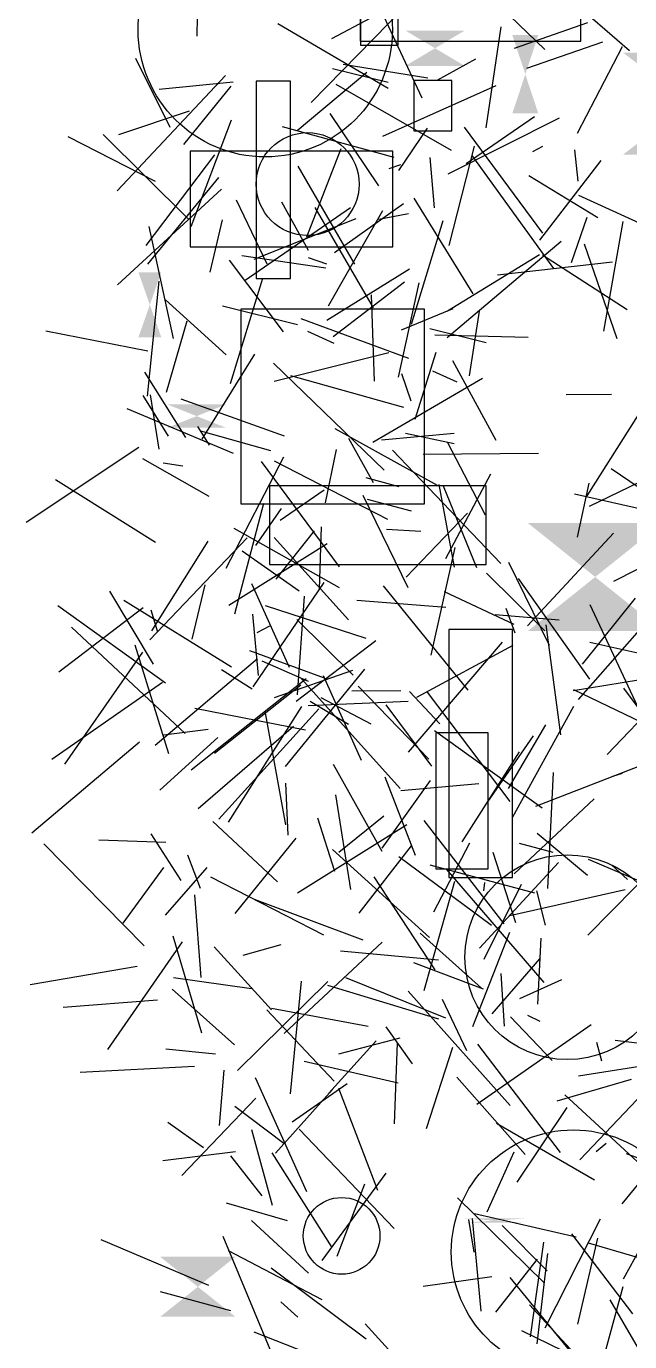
# Model space of a CAD drawing. Extents: x 39652501 to 39653363, y 39457785 to 39458687.
# Drawn here: x 39652517.5 to 39652569.4, y 39457959.8 to 39458073.1 of the extents above; entities that cross this region are included whole.
import ezdxf

# ---------------------------------------------------------------- set-up
doc = ezdxf.new("R2010")
doc.units = 0
doc.layers.get('0').update_dxf_attribs({"linetype": 'CONTINUOUS'})

msp = doc.modelspace()

# ---------------------------------------------------------------- linework, layer by layer
for p, q in [((39652532.1978, 39458072.2018), (39652532.3164, 39458081.4497)), ((39652552.8168, 39458076.7949), (39652543.747, 39458071.9796)), ((39652557.6163, 39458075.4197), (39652562.121, 39458071.0522)), ((39652569.4125, 39458070.9401), (39652563.3391, 39458076.2139)), ((39652550.0355, 39458074.7138), (39652542.0038, 39458066.4972)), ((39652547.84, 39458074.8357), (39652551.5364, 39458066.8841)), ((39652539.1207, 39458073.3118), (39652548.6366, 39458067.7245)), ((39652557.064, 39458064.3111), (39652558.366, 39458073.0036)), ((39652559.5282, 39458071.1663), (39652565.832, 39458073.3875)), ((39652567.084, 39458071.6845), (39652560.5564, 39458069.4119)), ((39652564.9365, 39458063.8675), (39652568.8216, 39458071.3219)), ((39652526.8764, 39458070.3275), (39652529.8367, 39458064.3825)), ((39652552.0546, 39458068.5937), (39652544.7515, 39458069.7639)), ((39652556.1499, 39458070.2336), (39652552.8297, 39458068.3862)), ((39652534.6312, 39458068.8094), (39652525.3057, 39458058.8908)), ((39652546.7923, 39458069.071), (39652540.807, 39458064.0546)), ((39652548.6475, 39458068.2078), (39652543.8382, 39458069.3916)), ((39652528.897, 39458067.6525), (39652535.2976, 39458068.2649)), ((39652531.0453, 39458062.8842), (39652535.0989, 39458067.8967)), ((39652544.1287, 39458068.0644), (39652554.0504, 39458062.3822)), ((39652557.9152, 39458067.9328), (39652548.1557, 39458063.5741)), ((39652531.5043, 39458065.7566), (39652525.4075, 39458063.7098)), ((39652531.6668, 39458055.8143), (39652535.1546, 39458065.007)), ((39652547.8304, 39458059.3092), (39652543.6529, 39458065.5473)), ((39652563.3779, 39458065.1437), (39652553.7891, 39458060.3325)), ((39652561.2344, 39458065.2736), (39652555.3665, 39458061.2008)), ((39652539.5114, 39458064.4151), (39652549.1229, 39458061.7822)), ((39652549.5573, 39458060.631), (39652552.029, 39458064.2797)), ((39652561.9558, 39458055.2335), (39652555.2249, 39458064.3828)), ((39652528.5879, 39458059.7046), (39652521.0647, 39458063.551)), ((39652531.4101, 39458056.4638), (39652524.0754, 39458063.7473)), ((39652556.0398, 39458062.7298), (39652553.854, 39458054.1899)), ((39652561.9231, 39458062.7154), (39652561.0773, 39458062.2554)), ((39652533.6733, 39458062.002), (39652527.7688, 39458054.1767)), ((39652541.6391, 39458054.9127), (39652544.5952, 39458062.5285)), ((39652552.626, 39458057.4281), (39652552.2525, 39458061.7625)), ((39652555.8558, 39458061.9206), (39652562.8671, 39458052.213)), ((39652564.691, 39458062.4059), (39652564.982, 39458059.7287)), ((39652545.7748, 39458052.5627), (39652540.8824, 39458061.0266)), ((39652548.7316, 39458060.8256), (39652549.7158, 39458061.1453)), ((39652566.9489, 39458061.5128), (39652561.6752, 39458054.6513)), ((39652527.9304, 39458052.576), (39652534.0446, 39458060.025)), ((39652566.6826, 39458056.5571), (39652560.763, 39458060.1895)), ((39652534.2799, 39458059.0178), (39652525.3232, 39458050.7968)), ((39652550.8424, 39458058.2564), (39652555.9404, 39458050.0149)), ((39652565.036, 39458058.5088), (39652573.7969, 39458054.5049)), ((39652535.5314, 39458058.1078), (39652538.176, 39458052.6104)), ((39652536.3143, 39458051.2005), (39652545.3996, 39458057.4423)), ((39652539.4609, 39458057.9309), (39652541.7408, 39458053.7818)), ((39652542.3206, 39458057.4518), (39652547.3534, 39458048.8077)), ((39652548.1534, 39458057.1541), (39652543.4762, 39458048.957)), ((39652544.0162, 39458053.5785), (39652549.9632, 39458057.8096)), ((39652533.3042, 39458051.8862), (39652534.3712, 39458056.3949)), ((39652545.8387, 39458056.4768), (39652537.0778, 39458052.9687)), ((39652547.8323, 39458056.4617), (39652550.3994, 39458056.9339)), ((39652553.3397, 39458056.2977), (39652550.6125, 39458047.3645)), ((39652564.43, 39458052.72), (39652565.7632, 39458056.622)), ((39652567.2272, 39458046.8113), (39652568.8684, 39458056.2541)), ((39652528.0304, 39458055.8066), (39652530.1287, 39458046.1809)), ((39652553.73, 39458046.2526), (39652563.5277, 39458054.5502)), ((39652565.532, 39458054.3133), (39652568.3423, 39458046.1578)), ((39652534.9287, 39458052.9167), (39652539.6019, 39458046.7298)), ((39652536.024, 39458053.3147), (39652543.2618, 39458052.261)), ((39652541.7458, 39458053.1377), (39652543.3171, 39458052.6048)), ((39652553.7439, 39458048.5513), (39652561.6811, 39458053.4144)), ((39652567.9688, 39458052.7587), (39652558.0476, 39458051.618)), ((39652569.2371, 39458048.636), (39652561.9171, 39458053.3588)), ((39652537.8201, 39458051.3401), (39652535.0141, 39458042.257)), ((39652550.4719, 39458052.1364), (39652543.3674, 39458047.7185)), ((39652528.8796, 39458051.1142), (39652527.8653, 39458041.2134)), ((39652543.9047, 39458046.35), (39652550.0432, 39458051.048)), ((39652549.514, 39458042.8486), (39652551.318, 39458050.9707)), ((39652529.453, 39458049.5029), (39652534.6758, 39458044.7669)), ((39652547.4704, 39458042.4886), (39652547.2106, 39458049.9443)), ((39652540.8345, 39458047.348), (39652534.3627, 39458048.9663)), ((39652554.2106, 39458048.7149), (39652549.7697, 39458046.8916)), ((39652556.4714, 39458048.5112), (39652555.6078, 39458042.9615)), ((39652531.3068, 39458047.6749), (39652529.5064, 39458041.5219)), ((39652541.1239, 39458047.8977), (39652550.3836, 39458044.4712)), ((39652557.0765, 39458045.8024), (39652552.2179, 39458047.0164)), ((39652527.9242, 39458045.0881), (39652519.1586, 39458046.7914)), ((39652541.6881, 39458046.7902), (39652543.9573, 39458045.7617)), ((39652560.6975, 39458046.267), (39652552.6587, 39458046.4469)), ((39652532.6198, 39458037.4961), (39652537.1614, 39458044.8171)), ((39652538.8275, 39458042.4922), (39652548.69, 39458044.9584)), ((39652550.9486, 39458039.2109), (39652552.7593, 39458045.0005)), ((39652538.7544, 39458044.0427), (39652548.283, 39458034.8207)), ((39652557.9517, 39458037.3935), (39652554.2079, 39458044.2391)), ((39652531.2034, 39458037.6458), (39652527.6811, 39458043.2796)), ((39652540.2145, 39458042.981), (39652549.9446, 39458040.2698)), ((39652556.768, 39458042.7234), (39652547.325, 39458037.2249)), ((39652549.7721, 39458043.1639), (39652550.5978, 39458040.8123)), ((39652552.4592, 39458043.3932), (39652554.5466, 39458042.4332)), ((39652527.5027, 39458041.2569), (39652529.6829, 39458037.7573)), ((39652528.1453, 39458041.3097), (39652528.8949, 39458036.6418)), ((39652567.8856, 39458041.3547), (39652563.9549, 39458041.322)), ((39652571.2494, 39458041.3206), (39652565.7455, 39458032.6209)), ((39652535.3146, 39458036.2567), (39652526.1465, 39458040.119)), ((39652530.7704, 39458040.9783), (39652539.6763, 39458037.7913)), ((39652533.2393, 39458036.9942), (39652532.2396, 39458038.5912)), ((39652532.4602, 39458038.2065), (39652538.5089, 39458036.5325)), ((39652544.0566, 39458038.4271), (39652552.8654, 39458033.5338)), ((39652548.0553, 39458037.4341), (39652554.3192, 39458038.0025)), ((39652554.3168, 39458037.1104), (39652550.1264, 39458037.9782)), ((39652527.1494, 39458036.7931), (39652517.4666, 39458030.3104)), ((39652545.2298, 39458037.5969), (39652547.3362, 39458033.7703)), ((39652553.7449, 39458037.2062), (39652557.0039, 39458030.973)), ((39652527.4661, 39458035.8312), (39652533.1979, 39458032.6043)), ((39652539.6085, 39458035.9521), (39652534.6546, 39458026.3701)), ((39652544.4372, 39458026.4974), (39652537.7165, 39458035.5678)), ((39652538.8049, 39458035.6449), (39652548.5894, 39458030.619)), ((39652543.2266, 39458032.0069), (39652544.1816, 39458036.6029)), ((39652558.3449, 39458026.7977), (39652549.0118, 39458036.5552)), ((39652561.5876, 39458036.2528), (39652551.6627, 39458036.1933)), ((39652529.2603, 39458035.464), (39652530.9475, 39458035.1969)), ((39652553.6088, 39458027.2181), (39652557.4932, 39458034.5023)), ((39652573.0417, 39458035.1196), (39652565.9545, 39458031.7091)), ((39652577.3754, 39458028.4366), (39652567.8442, 39458034.9473)), ((39652528.5884, 39458028.6087), (39652519.9719, 39458033.9853)), ((39652549.5765, 39458033.3962), (39652546.7498, 39458034.1624)), ((39652553.0105, 39458033.6025), (39652554.315, 39458026.4856)), ((39652553.3618, 39458033.4728), (39652556.2471, 39458026.4449)), ((39652564.937, 39458029.0511), (39652565.9599, 39458033.7057)), ((39652543.1299, 39458033.0944), (39652539.326, 39458030.4997)), ((39652546.4438, 39458032.6851), (39652550.3308, 39458024.7375)), ((39652550.6329, 39458031.3079), (39652546.8634, 39458032.299)), ((39652573.3824, 39458030.8084), (39652564.6802, 39458032.773)), ((39652537.8955, 39458031.9683), (39652535.4067, 39458022.4345)), ((39652537.2328, 39458028.3297), (39652539.4368, 39458031.5364)), ((39652555.465, 39458031.132), (39652550.1791, 39458025.6168)), ((39652542.72, 39458024.5799), (39652542.892, 39458029.9535)), ((39652528.1063, 39458020.2208), (39652536.5042, 39458028.9946)), ((39652528.2712, 39458020.9811), (39652533.1317, 39458028.7186)), ((39652544.4531, 39458024.7084), (39652535.36, 39458029.8017)), ((39652538.8135, 39458029.032), (39652545.2299, 39458021.9428)), ((39652538.9817, 39458025.4292), (39652542.2919, 39458029.6017)), ((39652551.4408, 39458029.5489), (39652548.5051, 39458029.7288)), ((39652568.0586, 39458029.3931), (39652560.6267, 39458021.4305)), ((39652543.3683, 39458028.4919), (39652534.9064, 39458023.166)), ((39652540.9676, 39458024.4024), (39652536.0647, 39458027.8523)), ((39652554.3701, 39458028.1618), (39652552.3214, 39458018.9069)), ((39652574.4076, 39458028.4857), (39652568.0528, 39458025.2463)), ((39652562.5378, 39458019.7255), (39652559.0373, 39458026.8899)), ((39652557.1025, 39458025.9637), (39652562.1395, 39458020.9878)), ((39652559.8256, 39458025.5095), (39652565.9771, 39458016.8226)), ((39652528.4226, 39458018.1106), (39652524.6644, 39458024.4166)), ((39652531.7489, 39458020.2755), (39652532.8782, 39458024.9534)), ((39652536.8603, 39458025.0572), (39652540.1174, 39458017.8534)), ((39652543.0872, 39458025.1415), (39652536.9802, 39458016.1804)), ((39652548.199, 39458024.8708), (39652555.5089, 39458015.8681)), ((39652553.4613, 39458024.3935), (39652559.4534, 39458021.5775)), ((39652573.3243, 39458024.5527), (39652565.0057, 39458015.0748)), ((39652529.4636, 39458016.4793), (39652520.193, 39458023.1575)), ((39652535.1382, 39458017.8567), (39652525.8638, 39458023.6042)), ((39652538.0325, 39458023.1704), (39652546.7024, 39458020.3629)), ((39652540.8196, 39458015.4688), (39652541.4286, 39458023.9882)), ((39652553.605, 39458022.9917), (39652545.9499, 39458023.5945)), ((39652569.9191, 39458023.7997), (39652565.3514, 39458018.1227)), ((39652566.0194, 39458023.2462), (39652570.3271, 39458014.0325)), ((39652527.5464, 39458022.9826), (39652520.2759, 39458017.4333)), ((39652528.1837, 39458022.8049), (39652528.7692, 39458020.8953)), ((39652537.4601, 39458017.1572), (39652536.9836, 39458022.4185)), ((39652545.6094, 39458017.1696), (39652540.7637, 39458021.9764)), ((39652557.8484, 39458022.4037), (39652563.3574, 39458021.9295)), ((39652559.5776, 39458020.7863), (39652558.7947, 39458022.9036)), ((39652531.1486, 39458012.1451), (39652521.3654, 39458021.3144)), ((39652538.4055, 39458021.3904), (39652537.3113, 39458020.8337)), ((39652562.2297, 39458021.5155), (39652563.4843, 39458012.0207)), ((39652529.7356, 39458010.4121), (39652526.832, 39458019.7455)), ((39652540.7119, 39458014.947), (39652547.5646, 39458020.1681)), ((39652558.4583, 39458020.0172), (39652550.3714, 39458010.5519)), ((39652559.3623, 39458019.7427), (39652551.0666, 39458015.2634)), ((39652565.9972, 39458020.0276), (39652572.3102, 39458018.5986)), ((39652576.3435, 39458019.6427), (39652567.5019, 39458010.3348)), ((39652527.469, 39458019.1583), (39652520.7546, 39458009.5159)), ((39652537.3942, 39458018.571), (39652528.5543, 39458011.1235)), ((39652536.6892, 39458019.2894), (39652543.1164, 39458016.9295)), ((39652536.9208, 39458015.9719), (39652534.2901, 39458017.6249)), ((39652541.7616, 39458016.6241), (39652537.7842, 39458018.3675)), ((39652545.5619, 39458017.5756), (39652538.808, 39458015.2074)), ((39652539.7935, 39458009.294), (39652546.6324, 39458017.6869)), ((39652529.2036, 39458016.5312), (39652519.6542, 39458009.8956)), ((39652541.5655, 39458016.8695), (39652531.6718, 39458008.9971)), ((39652533.6704, 39458010.4657), (39652541.1156, 39458016.3395)), ((39652541.1695, 39458016.8546), (39652549.6727, 39458007.3992)), ((39652543.0511, 39458017.1438), (39652546.2973, 39458009.8488)), ((39652552.1473, 39458009.9526), (39652546.0428, 39458016.2355)), ((39652564.5775, 39458015.8592), (39652571.6013, 39458017.0084)), ((39652547.1705, 39458012.9541), (39652542.8574, 39458015.2074)), ((39652545.5061, 39458015.8217), (39652549.7325, 39458015.8519)), ((39652553.0989, 39458012.9926), (39652550.4625, 39458015.7665)), ((39652552.0002, 39458015.7174), (39652559.1119, 39458006.2835)), ((39652564.59, 39458015.953), (39652574.2977, 39458011.2736)), ((39652575.5846, 39458007.0785), (39652568.9408, 39458016.054)), ((39652531.9878, 39458014.341), (39652541.5171, 39458012.4579)), ((39652542.67, 39458014.2834), (39652534.0559, 39458004.7577)), ((39652541.169, 39458014.4661), (39652534.8453, 39458004.5105)), ((39652538.0022, 39458014.0712), (39652539.7967, 39458004.292)), ((39652541.753, 39458014.5558), (39652550.3495, 39458014.9258)), ((39652541.9068, 39458014.9469), (39652545.2249, 39458012.9497)), ((39652552.4102, 39458009.3499), (39652548.4702, 39458014.6278)), ((39652564.5977, 39458014.4843), (39652559.3339, 39458004.9546)), ((39652558.9918, 39458007.4219), (39652562.2121, 39458012.8828)), ((39652533.9751, 39458011.7987), (39652528.9778, 39458007.2568)), ((39652529.305, 39458012.0454), (39652533.1448, 39458012.5157)), ((39652540.4962, 39458012.755), (39652532.2654, 39458005.6561)), ((39652561.9033, 39458005.7106), (39652552.6132, 39458012.3732)), ((39652557.212, 39458006.2756), (39652561.1617, 39458011.9589)), ((39652527.2109, 39458011.4021), (39652517.9369, 39458003.5732)), ((39652555.0223, 39458002.8157), (39652559.9589, 39458010.5729)), ((39652543.8898, 39458009.5102), (39652548.0839, 39458002.0025)), ((39652551.0024, 39458001.6466), (39652548.3741, 39458008.3973)), ((39652570.2805, 39458009.3407), (39652561.3305, 39458005.8701)), ((39652562.8353, 39458008.7935), (39652562.3587, 39457998.7961)), ((39652568.7968, 39458008.6993), (39652567.964, 39458008.4387)), ((39652539.7944, 39458007.8702), (39652540.0057, 39458003.3802)), ((39652552.2674, 39458008.0878), (39652548.0907, 39458002.2872)), ((39652549.7134, 39458007.236), (39652556.4572, 39458007.8552)), ((39652544.1114, 39458006.8802), (39652545.3913, 39457998.7248)), ((39652566.3731, 39458006.5354), (39652559.501, 39458000.0483)), ((39652542.5373, 39458004.8928), (39652544.0048, 39458000.2893)), ((39652544.3776, 39458001.9145), (39652548.2531, 39458005.052)), ((39652533.5195, 39458004.5632), (39652539.1036, 39457999.3787)), ((39652540.8244, 39457998.4287), (39652550.2443, 39458004.32)), ((39652551.7205, 39458004.6507), (39652558.5921, 39457995.7621)), ((39652574.9833, 39458004.0923), (39652565.8237, 39457994.7722)), ((39652527.6079, 39457993.8711), (39652518.9774, 39458002.6457)), ((39652529.477, 39458002.7477), (39652523.6997, 39458002.9478)), ((39652528.1808, 39458003.513), (39652530.7798, 39457999.4956)), ((39652540.6764, 39458003.137), (39652535.4276, 39457996.6411)), ((39652552.5798, 39457996.7906), (39652555.6824, 39458002.7341)), ((39652562.8453, 39458001.9052), (39652559.9436, 39458002.6851)), ((39652561.4665, 39458003.5765), (39652565.8088, 39457999.9603)), ((39652532.4847, 39457998.8005), (39652531.3853, 39458001.6694)), ((39652543.8374, 39458002.153), (39652552.1865, 39457994.5651)), ((39652546.1453, 39457996.6743), (39652550.6403, 39458002.4816)), ((39652557.534, 39457995.6229), (39652549.5613, 39458001.5406)), ((39652559.6367, 39457995.8542), (39652557.6912, 39458001.8911)), ((39652529.2934, 39458000.6066), (39652525.7712, 39457995.8091)), ((39652529.4578, 39457996.4979), (39652533.0587, 39458000.6107)), ((39652561.2728, 39457998.4023), (39652552.2451, 39458000.798)), ((39652562.0663, 39457990.7158), (39652553.6498, 39458000.4581)), ((39652556.4988, 39457993.6725), (39652563.2972, 39458001.0268)), ((39652565.8679, 39458001.3133), (39652573.6684, 39457997.9978)), ((39652567.9096, 39458000.8004), (39652569.2603, 39457999.5871)), ((39652543.0838, 39457994.7799), (39652533.3693, 39457999.7742)), ((39652547.3887, 39457999.8051), (39652552.6547, 39457991.7928)), ((39652554.3519, 39457999.4055), (39652551.6965, 39457989.977)), ((39652556.8626, 39457998.5972), (39652556.9509, 39457999.3188)), ((39652531.9681, 39457998.2617), (39652532.511, 39457991.1311)), ((39652556.9063, 39457992.7246), (39652560.107, 39457999.1631)), ((39652569.0506, 39457998.6791), (39652559.1042, 39457996.4334)), ((39652562.1898, 39457995.6495), (39652561.4388, 39457998.5962)), ((39652546.4952, 39457994.3396), (39652537.1155, 39457997.8421)), ((39652530.084, 39457994.711), (39652532.5436, 39457986.3557)), ((39652556.6728, 39457990.2084), (39652551.3927, 39457994.9633)), ((39652555.9432, 39457986.9269), (39652559.1077, 39457995.0433)), ((39652530.9049, 39457994.1941), (39652524.4528, 39457984.9227)), ((39652538.5914, 39457988.3479), (39652533.6372, 39457993.7765)), ((39652539.3869, 39457993.9361), (39652536.1203, 39457993.042)), ((39652539.6671, 39457986.3085), (39652548.1103, 39457994.166)), ((39652561.5241, 39457988.8411), (39652561.8115, 39457994.5173)), ((39652544.5324, 39457993.4408), (39652552.964, 39457992.6682)), ((39652557.5999, 39457988.0083), (39652561.709, 39457992.7515)), ((39652527.0263, 39457992.0822), (39652517.7907, 39457990.4888)), ((39652556.8419, 39457990.1425), (39652550.8531, 39457992.3828)), ((39652558.651, 39457986.9297), (39652558.3603, 39457991.4824)), ((39652530.1547, 39457991.1391), (39652536.8642, 39457990.1845)), ((39652535.6578, 39457983.12), (39652543.4503, 39457990.8018)), ((39652540.2332, 39457981.1133), (39652541.1742, 39457990.8263)), ((39652552.9984, 39457987.5307), (39652543.4502, 39457990.4527)), ((39652553.6083, 39457987.6245), (39652544.9768, 39457991.1087)), ((39652563.5586, 39457990.9452), (39652559.9383, 39457989.2974)), ((39652528.7753, 39457989.1817), (39652520.6458, 39457988.5541)), ((39652535.4059, 39457985.332), (39652530.0313, 39457990.1264)), ((39652559.1542, 39457980.1172), (39652550.3709, 39457989.9443)), ((39652553.2815, 39457989.2737), (39652555.3791, 39457984.8417)), ((39652543.9744, 39457982.1936), (39652538.1754, 39457988.3421)), ((39652546.9042, 39457986.9156), (39652538.588, 39457988.4594)), ((39652550.7458, 39457983.6937), (39652548.4504, 39457986.8852)), ((39652566.1308, 39457987.0688), (39652556.2765, 39457980.205)), ((39652562.7574, 39457983.9781), (39652559.1655, 39457987.7375)), ((39652561.7202, 39457987.3555), (39652560.6675, 39457987.8707)), ((39652543.5317, 39457981.161), (39652547.5939, 39457985.6684)), ((39652544.3906, 39457984.5541), (39652549.6761, 39457985.9368)), ((39652568.1898, 39457985.7318), (39652577.7125, 39457984.6101)), ((39652533.7608, 39457984.528), (39652529.4969, 39457984.9734)), ((39652549.1948, 39457978.5405), (39652549.4288, 39457985.5095)), ((39652554.1735, 39457985.0932), (39652551.9237, 39457978.0925)), ((39652556.3344, 39457985.3794), (39652563.4466, 39457976.057)), ((39652566.5932, 39457985.5782), (39652567.0196, 39457983.953)), ((39652531.9546, 39457983.4695), (39652522.1094, 39457982.9537)), ((39652549.4947, 39457982.0315), (39652541.3997, 39457983.893)), ((39652574.5748, 39457984.1409), (39652565.0273, 39457982.6397)), ((39652534.1111, 39457978.381), (39652534.5179, 39457983.1384)), ((39652537.1933, 39457982.5293), (39652541.6053, 39457972.6977)), ((39652560.423, 39457975.9028), (39652554.5551, 39457982.5402)), ((39652569.5581, 39457982.3594), (39652563.1535, 39457980.4731)), ((39652565.1398, 39457975.4335), (39652571.7143, 39457982.3401)), ((39652543.8417, 39457981.4842), (39652538.9185, 39457975.9914)), ((39652540.3563, 39457978.6978), (39652545.1106, 39457982.0083)), ((39652544.354, 39457981.6089), (39652547.7037, 39457972.8174)), ((39652530.8545, 39457974.0681), (39652537.2515, 39457980.7372)), ((39652535.44, 39457980.0551), (39652539.6358, 39457976.8527)), ((39652572.7835, 39457972.796), (39652563.8596, 39457981.026)), ((39652576.2805, 39457980.8204), (39652568.7596, 39457971.6316)), ((39652564.0123, 39457979.9453), (39652559.709, 39457973.5028)), ((39652532.738, 39457976.4704), (39652529.6478, 39457978.6407)), ((39652538.6602, 39457971.5014), (39652536.8794, 39457977.9999)), ((39652540.97, 39457978.0572), (39652549.1553, 39457969.5049)), ((39652557.9608, 39457978.6018), (39652566.3985, 39457973.7111)), ((39652567.4117, 39457976.8391), (39652566.5609, 39457976.1268)), ((39652529.2242, 39457975.3792), (39652535.4999, 39457976.1584)), ((39652535.0469, 39457975.7689), (39652537.7563, 39457972.3346)), ((39652538.6039, 39457976.04), (39652543.7706, 39457967.8734)), ((39652557.1697, 39457970.9473), (39652559.492, 39457976.1244)), ((39652578.0117, 39457972.635), (39652569.1744, 39457975.9418)), ((39652548.4379, 39457974.2903), (39652542.9209, 39457966.7668)), ((39652544.2546, 39457967.125), (39652546.6276, 39457973.3651)), ((39652562.0393, 39457964.8519), (39652554.6155, 39457972.1538)), ((39652568.9208, 39457965.1747), (39652573.072, 39457972.7755)), ((39652539.9723, 39457970.1873), (39652534.6991, 39457971.7028)), ((39652536.8617, 39457970.2144), (39652541.7844, 39457965.6781)), ((39652555.5563, 39457970.2859), (39652556.0135, 39457967.4896)), ((39652555.861, 39457970.3787), (39652556.6194, 39457962.3901)), ((39652564.837, 39457968.7727), (39652556.0859, 39457970.7757)), ((39652558.4616, 39457969.7679), (39652562.3227, 39457965.8641)), ((39652566.9003, 39457970.33), (39652562.1237, 39457960.9269)), ((39652534.3817, 39457968.8687), (39652538.4437, 39457959.1107)), ((39652569.7157, 39457962.1734), (39652564.4462, 39457969.0682)), ((39652566.6816, 39457968.6888), (39652564.936, 39457961.2845)), ((39652533.2027, 39457964.5995), (39652523.9143, 39457968.5294)), ((39652534.8623, 39457967.6105), (39652542.9168, 39457963.4016)), ((39652560.9079, 39457960.1766), (39652562.0417, 39457968.3415)), ((39652565.8525, 39457968.2858), (39652573.1632, 39457966.1478)), ((39652561.4703, 39457966.8773), (39652557.8942, 39457962.3127)), ((39652561.4631, 39457959.573), (39652562.3786, 39457967.369)), ((39652546.7336, 39457959.9731), (39652538.5446, 39457966.1045)), ((39652557.5561, 39457965.357), (39652551.6581, 39457964.5201)), ((39652564.6241, 39457958.589), (39652559.1375, 39457965.293)), ((39652566.3557, 39457955.2724), (39652568.8923, 39457964.5256)), ((39652535.0973, 39457962.4104), (39652529.0375, 39457964.0656)), ((39652540.8599, 39457961.8722), (39652539.3855, 39457963.1907)), ((39652567.7419, 39457963.3858), (39652573.0551, 39457954.2278)), ((39652567.2742, 39457955.9648), (39652560.7992, 39457962.9395)), ((39652549.8033, 39457957.8268), (39652546.654, 39457961.3143)), ((39652560.1193, 39457960.7444), (39652567.5031, 39457957.1478)), ((39652541.6813, 39457958.7832), (39652537.0969, 39457960.5791))]:
    msp.add_line(p, q)
for centre, radius in [((39652538.0489, 39458072.7567), 10.9489), ((39652541.6996, 39458059.4692), 4.4326), ((39652564.0647, 39457992.8832), 8.817), ((39652564.5904, 39457967.4947), 10.5158), ((39652544.6285, 39457968.8819), 3.3039)]:
    msp.add_circle(centre, radius)
for points in [[(39652550.1302, 39458069.6529), (39652555.2218, 39458069.6529), (39652555.2218, 39458072.6854), (39652550.1302, 39458072.6854)], [(39652559.3335, 39458065.5556), (39652561.5675, 39458065.5556), (39652561.5675, 39458072.3014), (39652559.3335, 39458072.3014)], [(39652568.8781, 39458062.016), (39652580.2901, 39458062.016), (39652580.2901, 39458070.787), (39652568.8781, 39458070.787)], [(39652527.1225, 39458046.2739), (39652529.0927, 39458046.2739), (39652529.0927, 39458051.8754), (39652527.1225, 39458051.8754)], [(39652529.6049, 39458038.4795), (39652534.6764, 39458038.4795), (39652534.6764, 39458040.4907), (39652529.6049, 39458040.4907)], [(39652560.6643, 39458020.9763), (39652572.2753, 39458020.9763), (39652572.2753, 39458030.2816), (39652560.6643, 39458030.2816)], [(39652555.1064, 39457970.0101), (39652560.4897, 39457970.0101), (39652560.4897, 39457970.3859), (39652555.1064, 39457970.3859)], [(39652528.9993, 39457961.9095), (39652535.4856, 39457961.9095), (39652535.4856, 39457967.08), (39652528.9993, 39457967.08)]]:
    msp.add_solid(points)
for points in [[(39652546.2261, 39458071.7858), (39652565.2305, 39458071.7858), (39652565.2305, 39458087.3606), (39652546.2261, 39458087.3606)], [(39652546.241, 39458071.4206), (39652549.5008, 39458071.4206), (39652549.5008, 39458075.9012), (39652546.241, 39458075.9012)], [(39652537.2746, 39458051.3481), (39652540.2287, 39458051.3481), (39652540.2287, 39458068.3476), (39652537.2746, 39458068.3476)], [(39652550.8381, 39458064.0431), (39652554.1327, 39458064.0431), (39652554.1327, 39458068.3867), (39652550.8381, 39458068.3867)], [(39652531.5721, 39458054.0543), (39652549.0454, 39458054.0543), (39652549.0454, 39458062.2904), (39652531.5721, 39458062.2904)], [(39652535.9346, 39458031.9425), (39652551.7705, 39458031.9425), (39652551.7705, 39458048.6977), (39652535.9346, 39458048.6977)], [(39652538.4036, 39458026.7183), (39652557.0775, 39458026.7183), (39652557.0775, 39458033.4808), (39652538.4036, 39458033.4808)], [(39652553.8631, 39457999.7438, 19730366.2), (39652559.3599, 39457999.7438, 19730366.2), (39652559.3599, 39458021.1164, 19730366.2), (39652553.8631, 39458021.1164, 19730366.2)], [(39652552.7423, 39458000.4902), (39652557.2487, 39458000.4902), (39652557.2487, 39458012.2164), (39652552.7423, 39458012.2164)]]:
    msp.add_3dface(points)

doc.saveas('drawing.dxf')
